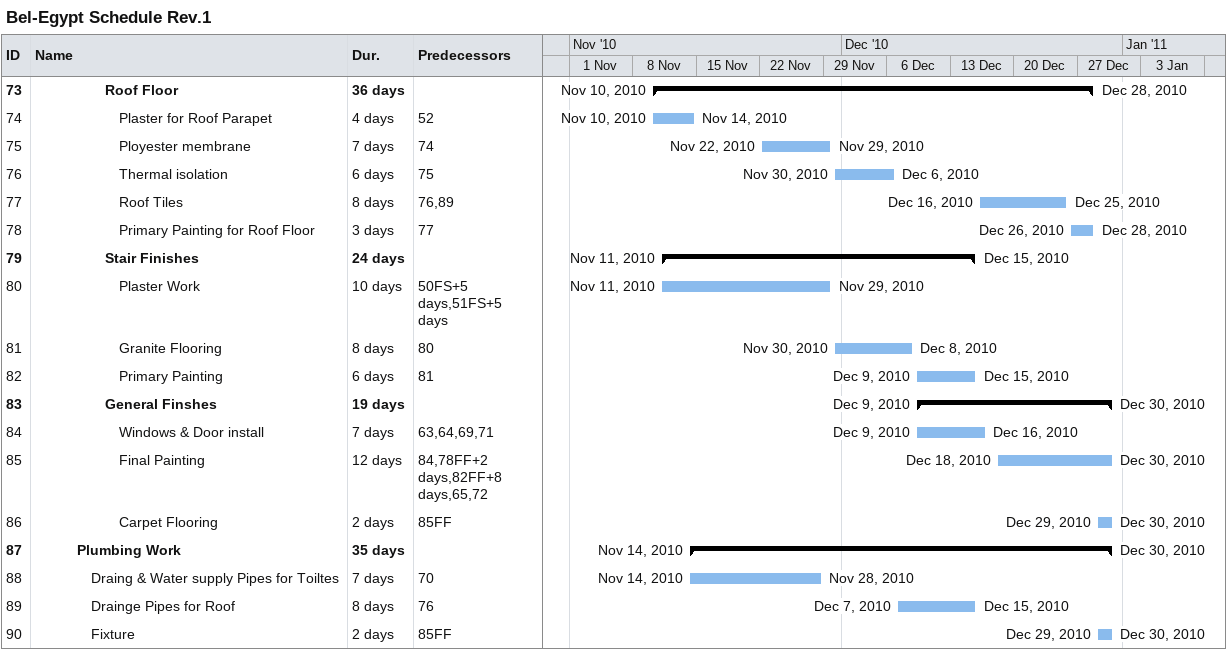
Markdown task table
Bel-Egypt Schedule Rev.1

| ID | Level | Task | Duration | Start | Finish | Predecessors |
|---|---|---|---|---|---|---|
| 73 | 6 | **Roof Floor** | 36d | 2010-11-10 | 2010-12-28 |  |
| 74 | 7 | Plaster for Roof Parapet | 4d | 2010-11-10 | 2010-11-14 | 52 |
| 75 | 7 | Ployester membrane | 7d | 2010-11-22 | 2010-11-29 | 74 |
| 76 | 7 | Thermal isolation | 6d | 2010-11-30 | 2010-12-06 | 75 |
| 77 | 7 | Roof Tiles | 8d | 2010-12-16 | 2010-12-25 | 76, 89 |
| 78 | 7 | Primary Painting for Roof Floor | 3d | 2010-12-26 | 2010-12-28 | 77 |
| 79 | 6 | **Stair Finishes** | 24d | 2010-11-11 | 2010-12-15 |  |
| 80 | 7 | Plaster Work | 10d | 2010-11-11 | 2010-11-29 | 50FS+5d, 51FS+5d |
| 81 | 7 | Granite Flooring | 8d | 2010-11-30 | 2010-12-08 | 80 |
| 82 | 7 | Primary Painting | 6d | 2010-12-09 | 2010-12-15 | 81 |
| 83 | 6 | **General Finshes** | 19d | 2010-12-09 | 2010-12-30 |  |
| 84 | 7 | Windows & Door install | 7d | 2010-12-09 | 2010-12-16 | 63, 64, 69, 71 |
| 85 | 7 | Final Painting | 12d | 2010-12-18 | 2010-12-30 | 84, 78FF+2d, 82FF+8d, 65, 72 |
| 86 | 7 | Carpet Flooring | 2d | 2010-12-29 | 2010-12-30 | 85FF |
| 87 | 4 | **Plumbing Work** | 35d | 2010-11-14 | 2010-12-30 |  |
| 88 | 5 | Draing & Water supply Pipes for Toiltes | 7d | 2010-11-14 | 2010-11-28 | 70 |
| 89 | 5 | Drainge Pipes for Roof | 8d | 2010-12-07 | 2010-12-15 | 76 |
| 90 | 5 | Fixture | 2d | 2010-12-29 | 2010-12-30 | 85FF |
